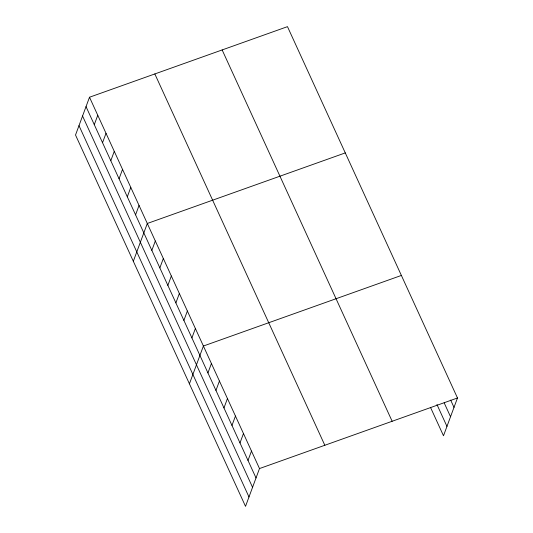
<?xml version="1.0" encoding="UTF-8"?>
<svg xmlns="http://www.w3.org/2000/svg" width="533" height="533" viewBox="0 0 533 533"><rect width="100%" height="100%" fill="white"/><g stroke="black" fill="none" stroke-linecap="round" stroke-linejoin="round"><path stroke-width="0.8" d="M89.504 97.233L75.519 135.022L245.52 506.35L259.498 468.56L89.504 97.233L287.48 26.65L457.481 397.978L443.496 435.767L430.477 407.325M94.281 124.669L97.759 115.268M102.536 142.704L106.014 133.303M110.797 160.739L114.269 151.339M119.052 178.775L122.53 169.374M127.307 196.81L130.785 187.409M135.569 214.846L139.04 205.445M133.323 261.27L147.301 223.48L345.277 152.904M151.838 250.39L155.316 240.989M159.853 267.892L163.331 258.492M167.868 285.402L171.34 276.001M175.877 302.904L179.355 293.503M183.892 320.413L187.369 311.012M191.907 337.915L195.384 328.515M189.422 383.813L203.399 346.024L401.376 275.441M207.937 372.927L211.414 363.526M215.952 390.429L219.429 381.035M223.967 407.938L227.444 398.537M231.982 425.441L235.453 416.046M239.99 442.95L243.468 433.549M248.005 460.452L251.483 451.058M259.498 468.56L457.481 397.978M450.665 400.09L454.003 407.379M444.189 402.888L450.538 416.753M436.947 404.52L446.967 426.4M222.148 49.942L392.148 421.27M154.837 73.94L324.83 445.268M86.026 106.627L256.02 477.961M82.555 116.001L252.555 487.329M78.991 125.648L248.984 496.983"/></g></svg>
